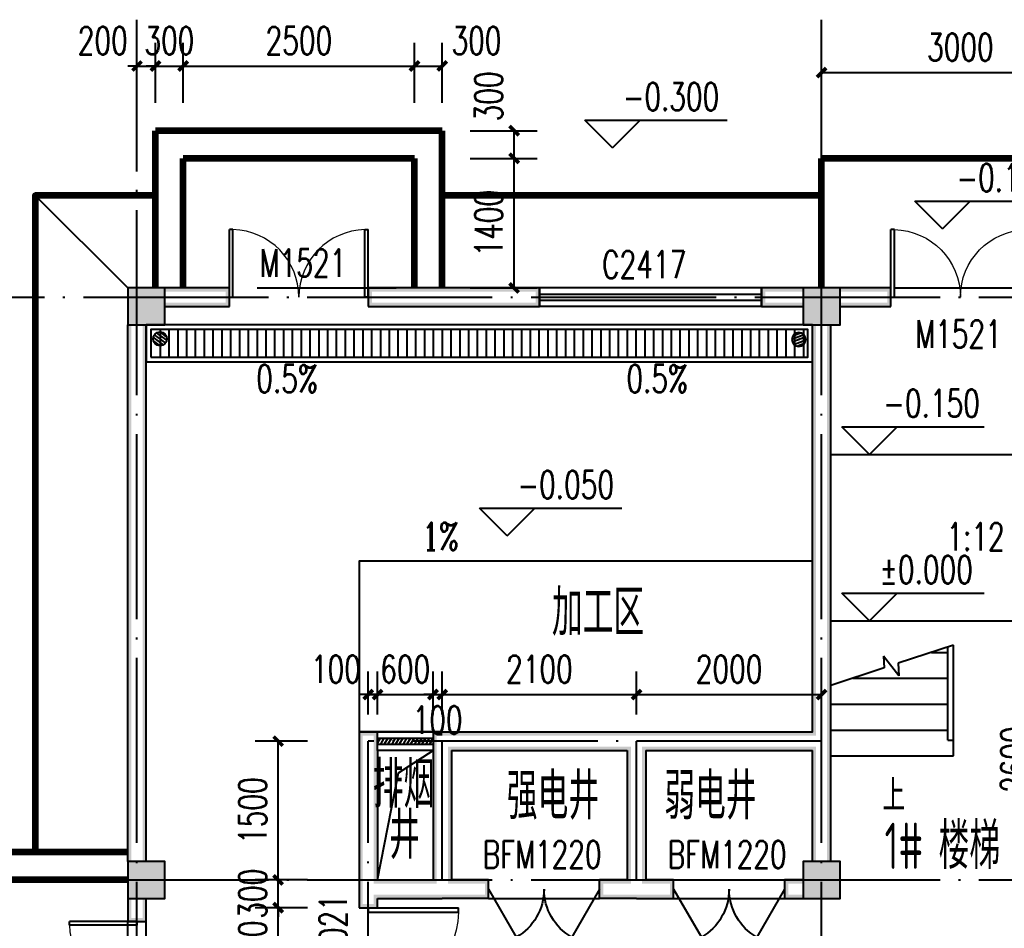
# Model space of a CAD drawing. Extents: x 5904849 to 6011887, y -826029 to -177002.
# Drawn here: x 5922146 to 5932789, y -380203 to -370380 of the extents above; entities that cross this region are included whole.
import ezdxf

# ---------------------------------------------------------------- set-up
doc = ezdxf.new("R2010")
doc.units = 0
doc.header["$LTSCALE"] = 1000
doc.header["$MEASUREMENT"] = 0
doc.linetypes.add('DOTE', pattern=[2.42, 2, -0.2, 0.02, -0.2])
doc.layers.get('0').update_dxf_attribs({"linetype": 'CONTINUOUS'})
doc.layers.get('Defpoints').update_dxf_attribs({"linetype": 'CONTINUOUS'})
for name, color, linetype in [('COLUMN', 9, 'CONTINUOUS'), ('DIM_ELEV', 3, 'CONTINUOUS'), ('DIM_SYMB', 3, 'CONTINUOUS'), ('DOTE', 252, 'CONTINUOUS'), ('LVTRY', 6, 'CONTINUOUS'), ('PUB_DIM', 3, 'CONTINUOUS'), ('PUB_HATCH', 8, 'CONTINUOUS'), ('PUB_TEXT', 7, 'CONTINUOUS'), ('PUB_WALL', 9, 'CONTINUOUS'), ('STAIR', 5, 'CONTINUOUS'), ('WALL', 2, 'CONTINUOUS'), ('WINDOW', 4, 'CONTINUOUS'), ('WINDOW_TEXT', 7, 'CONTINUOUS'), ('填充', 251, 'CONTINUOUS'), ('排水', 221, 'CONTINUOUS')]:
    doc.layers.add(name, color=color, linetype=linetype)
doc.styles.add('_TCH_AXIS', font='COMPLEX', dxfattribs={"bigfont": 'GBCBIG'})
doc.styles.add('_TCH_DIM', font='SIMPLEX', dxfattribs={"bigfont": 'GBCBIG'})
doc.styles.add('_TCH_DIM_T3', font='SIMPLEX', dxfattribs={"width": 0.705882, "bigfont": 'GBCBIG'})
doc.styles.add('_TCH_WINDOW', font='SIMPLEX', dxfattribs={"height": 3.5, "bigfont": 'GBCBIG'})
doc.styles.add('schuco', font='sceie.shx', dxfattribs={"width": 0.7, "bigfont": 'sceic.shx'})
doc.dimstyles.new('_TCH_ARCH&&100', dxfattribs={"dimtxt": 297.5, "dimasz": 100, "dimexe": 250, "dimexo": 300, "dimgap": 126.25, "dimtad": 1, "dimdec": 0, "dimzin": 0, "dimdsep": 46, "dimtxsty": '_TCH_DIM_T3', "dimblk": 'ARCHTICK', "dimcen": 0.09, "dimclrt": 7, "dimazin": 2, "dimtfac": 1, "dimtdec": 0, "dimtix": 1, "dimtmove": 2, "dimatfit": 3, "dimfxl": 0, "dimtolj": 1, "dimtzin": 0, "dimarcsym": 0})

# ---------------------------------------------------------------- blocks, each defined once
blk = doc.blocks.new('_ArchTick')
at = {"color": 0, "linetype": 'ByBlock', "const_width": 0.4}
blk.add_lwpolyline([(-0.5, -0.5), (0.5, 0.5)], dxfattribs=at)
blk = doc.blocks.new('*D901')
at = {"layer": 'Defpoints', "color": 0}
for p in [(5924940, -378180), (5925558, -378180), (5925558, -379680)]:
    blk.add_point(p, dxfattribs=at)
at = {"layer": 'PUB_DIM', "color": 0, "lineweight": -2}
for p, q in [((5925258, -378180), (5924690, -378180)), ((5924940, -379680), (5924940, -378180)), ((5925258, -379680), (5924690, -379680))]:
    blk.add_line(p, q, dxfattribs=at)
at = {"layer": 'PUB_DIM', "color": 0, "lineweight": -2, "xscale": 100, "yscale": 100, "zscale": 100}
for p, rotation in [((5924940, -378180), 90), ((5924940, -379680), 270)]:
    blk.add_blockref('_ArchTick', p, dxfattribs=dict(at, rotation=rotation))
at = {"layer": 'PUB_DIM', "color": 7, "insert": (5924665, -378930), "char_height": 297.5, "attachment_point": 5, "rotation": 90, "style": '_TCH_DIM_T3'}
blk.add_mtext('\\A1;1500', dxfattribs=at)
blk = doc.blocks.new('*D902')
at = {"layer": 'Defpoints', "color": 0}
for p in [(5924940, -379680), (5925558, -379680), (5925558, -379980)]:
    blk.add_point(p, dxfattribs=at)
at = {"layer": 'PUB_DIM', "color": 0, "lineweight": -2}
for p, q in [((5924940, -379680), (5924940, -379580)), ((5925258, -379680), (5924690, -379680)), ((5924940, -379980), (5924940, -379680)), ((5925258, -379980), (5924690, -379980)), ((5924940, -379980), (5924940, -380080))]:
    blk.add_line(p, q, dxfattribs=at)
at = {"layer": 'PUB_DIM', "color": 0, "lineweight": -2, "xscale": 100, "yscale": 100, "zscale": 100}
for p, rotation in [((5924940, -379680), 270), ((5924940, -379980), 90)]:
    blk.add_blockref('_ArchTick', p, dxfattribs=dict(at, rotation=rotation))
at = {"layer": 'PUB_DIM', "color": 7, "insert": (5924665, -379830), "char_height": 297.5, "attachment_point": 5, "rotation": 90, "style": '_TCH_DIM_T3'}
blk.add_mtext('\\A1;300', dxfattribs=at)
blk = doc.blocks.new('*D903')
at = {"layer": 'Defpoints', "color": 0}
for p in [(5924940, -379980), (5925558, -379980), (5925558, -380980)]:
    blk.add_point(p, dxfattribs=at)
at = {"layer": 'PUB_DIM', "color": 0, "lineweight": -2}
for p, q in [((5925258, -379980), (5924690, -379980)), ((5924940, -380980), (5924940, -379980)), ((5925258, -380980), (5924690, -380980))]:
    blk.add_line(p, q, dxfattribs=at)
at = {"layer": 'PUB_DIM', "color": 0, "lineweight": -2, "xscale": 100, "yscale": 100, "zscale": 100}
for p, rotation in [((5924940, -379980), 90), ((5924940, -380980), 270)]:
    blk.add_blockref('_ArchTick', p, dxfattribs=dict(at, rotation=rotation))
at = {"layer": 'PUB_DIM', "color": 7, "insert": (5924665, -380480), "char_height": 297.5, "attachment_point": 5, "rotation": 90, "style": '_TCH_DIM_T3'}
blk.add_mtext('\\A1;1000', dxfattribs=at)
blk = doc.blocks.new('*D982')
at = {"layer": 'Defpoints', "color": 0}
for p in [(5933177, -377080), (5933814, -377080), (5933814, -379680)]:
    blk.add_point(p, dxfattribs=at)
at = {"layer": 'PUB_DIM', "color": 0, "lineweight": -2}
for p, q in [((5933514, -377080), (5932927, -377080)), ((5933177, -379680), (5933177, -377080)), ((5933514, -379680), (5932927, -379680))]:
    blk.add_line(p, q, dxfattribs=at)
at = {"layer": 'PUB_DIM', "color": 0, "lineweight": -2, "xscale": 100, "yscale": 100, "zscale": 100}
for p, rotation in [((5933177, -377080), 90), ((5933177, -379680), 270)]:
    blk.add_blockref('_ArchTick', p, dxfattribs=dict(at, rotation=rotation))
at = {"layer": 'PUB_DIM', "color": 7, "insert": (5932902, -378380), "char_height": 297.5, "attachment_point": 5, "rotation": 90, "style": '_TCH_DIM_T3'}
blk.add_mtext('\\A1;2600', dxfattribs=at)
blk = doc.blocks.new('*D1176')
at = {"layer": 'Defpoints', "color": 0}
for p in [(5926014, -377676), (5925914, -378190), (5926014, -378190)]:
    blk.add_point(p, dxfattribs=at)
at = {"layer": 'PUB_DIM', "color": 0, "lineweight": -2}
for p, q in [((5925914, -377890), (5925914, -377426)), ((5926014, -377890), (5926014, -377426)), ((5925914, -377676), (5925814, -377676)), ((5925914, -377676), (5926014, -377676)), ((5926014, -377676), (5926114, -377676))]:
    blk.add_line(p, q, dxfattribs=at)
at = {"layer": 'PUB_DIM', "color": 0, "lineweight": -2, "xscale": 100, "yscale": 100, "zscale": 100}
blk.add_blockref('_ArchTick', (5925914, -377676), dxfattribs=at)
at = {"layer": 'PUB_DIM', "color": 0, "lineweight": -2, "xscale": 100, "yscale": 100, "zscale": 100, "rotation": 180}
blk.add_blockref('_ArchTick', (5926014, -377676), dxfattribs=at)
at = {"layer": 'PUB_DIM', "color": 7, "insert": (5925564, -377401), "char_height": 297.5, "attachment_point": 5, "style": '_TCH_DIM_T3'}
blk.add_mtext('\\A1;100', dxfattribs=at)
blk = doc.blocks.new('*D1177')
at = {"layer": 'Defpoints', "color": 0}
for p in [(5926614, -377676), (5926014, -378190), (5926614, -378190)]:
    blk.add_point(p, dxfattribs=at)
at = {"layer": 'PUB_DIM', "color": 0, "lineweight": -2}
for p, q in [((5926014, -377890), (5926014, -377426)), ((5926614, -377890), (5926614, -377426)), ((5926014, -377676), (5925914, -377676)), ((5926014, -377676), (5926614, -377676)), ((5926614, -377676), (5926714, -377676))]:
    blk.add_line(p, q, dxfattribs=at)
at = {"layer": 'PUB_DIM', "color": 0, "lineweight": -2, "xscale": 100, "yscale": 100, "zscale": 100}
blk.add_blockref('_ArchTick', (5926014, -377676), dxfattribs=at)
at = {"layer": 'PUB_DIM', "color": 0, "lineweight": -2, "xscale": 100, "yscale": 100, "zscale": 100, "rotation": 180}
blk.add_blockref('_ArchTick', (5926614, -377676), dxfattribs=at)
at = {"layer": 'PUB_DIM', "color": 7, "insert": (5926314, -377401), "char_height": 297.5, "attachment_point": 5, "style": '_TCH_DIM_T3'}
blk.add_mtext('\\A1;600', dxfattribs=at)
blk = doc.blocks.new('*D1178')
at = {"layer": 'Defpoints', "color": 0}
for p in [(5926714, -377676), (5926614, -378190), (5926714, -378190)]:
    blk.add_point(p, dxfattribs=at)
at = {"layer": 'PUB_DIM', "color": 0, "lineweight": -2}
for p, q in [((5926614, -377890), (5926614, -377426)), ((5926714, -377890), (5926714, -377426)), ((5926614, -377676), (5926514, -377676)), ((5926614, -377676), (5926714, -377676)), ((5926714, -377676), (5926814, -377676))]:
    blk.add_line(p, q, dxfattribs=at)
at = {"layer": 'PUB_DIM', "color": 0, "lineweight": -2, "xscale": 100, "yscale": 100, "zscale": 100}
blk.add_blockref('_ArchTick', (5926614, -377676), dxfattribs=at)
at = {"layer": 'PUB_DIM', "color": 0, "lineweight": -2, "xscale": 100, "yscale": 100, "zscale": 100, "rotation": 180}
blk.add_blockref('_ArchTick', (5926714, -377676), dxfattribs=at)
at = {"layer": 'PUB_DIM', "color": 7, "insert": (5926664, -377951), "char_height": 297.5, "attachment_point": 5, "style": '_TCH_DIM_T3'}
blk.add_mtext('\\A1;100', dxfattribs=at)
blk = doc.blocks.new('*D1179')
at = {"layer": 'Defpoints', "color": 0}
for p in [(5928814, -377676), (5926714, -378190), (5928814, -378190)]:
    blk.add_point(p, dxfattribs=at)
at = {"layer": 'PUB_DIM', "color": 0, "lineweight": -2}
for p, q in [((5926714, -377890), (5926714, -377426)), ((5928814, -377890), (5928814, -377426)), ((5926714, -377676), (5928814, -377676))]:
    blk.add_line(p, q, dxfattribs=at)
at = {"layer": 'PUB_DIM', "color": 0, "lineweight": -2, "xscale": 100, "yscale": 100, "zscale": 100, "rotation": 180}
blk.add_blockref('_ArchTick', (5926714, -377676), dxfattribs=at)
at = {"layer": 'PUB_DIM', "color": 0, "lineweight": -2, "xscale": 100, "yscale": 100, "zscale": 100}
blk.add_blockref('_ArchTick', (5928814, -377676), dxfattribs=at)
at = {"layer": 'PUB_DIM', "color": 7, "insert": (5927764, -377401), "char_height": 297.5, "attachment_point": 5, "style": '_TCH_DIM_T3'}
blk.add_mtext('\\A1;2100', dxfattribs=at)
blk = doc.blocks.new('*D1180')
at = {"layer": 'Defpoints', "color": 0}
for p in [(5930814, -377676), (5928814, -378190), (5930814, -378190)]:
    blk.add_point(p, dxfattribs=at)
at = {"layer": 'PUB_DIM', "color": 0, "lineweight": -2}
for p, q in [((5928814, -377890), (5928814, -377426)), ((5930814, -377890), (5930814, -377426)), ((5928814, -377676), (5930814, -377676))]:
    blk.add_line(p, q, dxfattribs=at)
at = {"layer": 'PUB_DIM', "color": 0, "lineweight": -2, "xscale": 100, "yscale": 100, "zscale": 100, "rotation": 180}
blk.add_blockref('_ArchTick', (5928814, -377676), dxfattribs=at)
at = {"layer": 'PUB_DIM', "color": 0, "lineweight": -2, "xscale": 100, "yscale": 100, "zscale": 100}
blk.add_blockref('_ArchTick', (5930814, -377676), dxfattribs=at)
at = {"layer": 'PUB_DIM', "color": 7, "insert": (5929814, -377401), "char_height": 297.5, "attachment_point": 5, "style": '_TCH_DIM_T3'}
blk.add_mtext('\\A1;2000', dxfattribs=at)
blk = doc.blocks.new('*D1242')
at = {"layer": 'Defpoints', "color": 0}
for p in [(5933814, -370952), (5930814, -371580), (5933814, -371580)]:
    blk.add_point(p, dxfattribs=at)
at = {"layer": 'PUB_DIM', "color": 0, "lineweight": -2}
for p, q in [((5930814, -371280), (5930814, -370702)), ((5933814, -371280), (5933814, -370702)), ((5930814, -370952), (5933814, -370952))]:
    blk.add_line(p, q, dxfattribs=at)
at = {"layer": 'PUB_DIM', "color": 0, "lineweight": -2, "xscale": 100, "yscale": 100, "zscale": 100, "rotation": 180}
blk.add_blockref('_ArchTick', (5930814, -370952), dxfattribs=at)
at = {"layer": 'PUB_DIM', "color": 0, "lineweight": -2, "xscale": 100, "yscale": 100, "zscale": 100}
blk.add_blockref('_ArchTick', (5933814, -370952), dxfattribs=at)
at = {"layer": 'PUB_DIM', "color": 7, "insert": (5932314, -370677), "char_height": 297.5, "attachment_point": 5, "style": '_TCH_DIM_T3'}
blk.add_mtext('\\A1;3000', dxfattribs=at)
blk = doc.blocks.new('*D1243')
at = {"layer": 'Defpoints', "color": 0}
for p in [(5926714, -371880), (5927491, -371880), (5926714, -373280)]:
    blk.add_point(p, dxfattribs=at)
at = {"layer": 'PUB_DIM', "color": 0, "lineweight": -2}
for p, q in [((5927014, -371880), (5927741, -371880)), ((5927491, -373280), (5927491, -371880)), ((5927014, -373280), (5927741, -373280))]:
    blk.add_line(p, q, dxfattribs=at)
at = {"layer": 'PUB_DIM', "color": 0, "lineweight": -2, "xscale": 100, "yscale": 100, "zscale": 100}
for p, rotation in [((5927491, -371880), 90), ((5927491, -373280), 270)]:
    blk.add_blockref('_ArchTick', p, dxfattribs=dict(at, rotation=rotation))
at = {"layer": 'PUB_DIM', "color": 7, "insert": (5927216, -372580), "char_height": 297.5, "attachment_point": 5, "rotation": 90, "style": '_TCH_DIM_T3'}
blk.add_mtext('\\A1;1400', dxfattribs=at)
blk = doc.blocks.new('*D1244')
at = {"layer": 'Defpoints', "color": 0}
for p in [(5926714, -371580), (5927491, -371580), (5926714, -371880)]:
    blk.add_point(p, dxfattribs=at)
at = {"layer": 'PUB_DIM', "color": 0, "lineweight": -2}
for p, q in [((5927014, -371580), (5927741, -371580)), ((5927491, -371880), (5927491, -371580)), ((5927014, -371880), (5927741, -371880))]:
    blk.add_line(p, q, dxfattribs=at)
at = {"layer": 'PUB_DIM', "color": 0, "lineweight": -2, "xscale": 100, "yscale": 100, "zscale": 100}
for p, rotation in [((5927491, -371580), 90), ((5927491, -371880), 270)]:
    blk.add_blockref('_ArchTick', p, dxfattribs=dict(at, rotation=rotation))
at = {"layer": 'PUB_DIM', "color": 7, "insert": (5927216, -371210), "char_height": 297.5, "attachment_point": 5, "rotation": 90, "style": '_TCH_DIM_T3'}
blk.add_mtext('\\A1;300', dxfattribs=at)
blk = doc.blocks.new('*D1245')
at = {"layer": 'Defpoints', "color": 0}
for p in [(5923614, -370881), (5923414, -371580), (5923614, -371580)]:
    blk.add_point(p, dxfattribs=at)
at = {"layer": 'PUB_DIM', "color": 0, "lineweight": -2}
for p, q in [((5923414, -371280), (5923414, -370631)), ((5923614, -371280), (5923614, -370631)), ((5923414, -370881), (5923314, -370881)), ((5923414, -370881), (5923614, -370881)), ((5923614, -370881), (5923714, -370881))]:
    blk.add_line(p, q, dxfattribs=at)
at = {"layer": 'PUB_DIM', "color": 0, "lineweight": -2, "xscale": 100, "yscale": 100, "zscale": 100}
blk.add_blockref('_ArchTick', (5923414, -370881), dxfattribs=at)
at = {"layer": 'PUB_DIM', "color": 0, "lineweight": -2, "xscale": 100, "yscale": 100, "zscale": 100, "rotation": 180}
blk.add_blockref('_ArchTick', (5923614, -370881), dxfattribs=at)
at = {"layer": 'PUB_DIM', "color": 7, "insert": (5923044, -370606), "char_height": 297.5, "attachment_point": 5, "style": '_TCH_DIM_T3'}
blk.add_mtext('\\A1;200', dxfattribs=at)
blk = doc.blocks.new('*D1246')
at = {"layer": 'Defpoints', "color": 0}
for p in [(5923914, -370881), (5923614, -371580), (5923914, -371580)]:
    blk.add_point(p, dxfattribs=at)
at = {"layer": 'PUB_DIM', "color": 0, "lineweight": -2}
for p, q in [((5923614, -371280), (5923614, -370631)), ((5923914, -371280), (5923914, -370631)), ((5923614, -370881), (5923514, -370881)), ((5923614, -370881), (5923914, -370881)), ((5923914, -370881), (5924014, -370881))]:
    blk.add_line(p, q, dxfattribs=at)
at = {"layer": 'PUB_DIM', "color": 0, "lineweight": -2, "xscale": 100, "yscale": 100, "zscale": 100}
blk.add_blockref('_ArchTick', (5923614, -370881), dxfattribs=at)
at = {"layer": 'PUB_DIM', "color": 0, "lineweight": -2, "xscale": 100, "yscale": 100, "zscale": 100, "rotation": 180}
blk.add_blockref('_ArchTick', (5923914, -370881), dxfattribs=at)
at = {"layer": 'PUB_DIM', "color": 7, "insert": (5923764, -370606), "char_height": 297.5, "attachment_point": 5, "style": '_TCH_DIM_T3'}
blk.add_mtext('\\A1;300', dxfattribs=at)
blk = doc.blocks.new('*D1247')
at = {"layer": 'Defpoints', "color": 0}
for p in [(5926414, -370881), (5923914, -371580), (5926414, -371580)]:
    blk.add_point(p, dxfattribs=at)
at = {"layer": 'PUB_DIM', "color": 0, "lineweight": -2}
for p, q in [((5923914, -371280), (5923914, -370631)), ((5926414, -371280), (5926414, -370631)), ((5923914, -370881), (5926414, -370881))]:
    blk.add_line(p, q, dxfattribs=at)
at = {"layer": 'PUB_DIM', "color": 0, "lineweight": -2, "xscale": 100, "yscale": 100, "zscale": 100, "rotation": 180}
blk.add_blockref('_ArchTick', (5923914, -370881), dxfattribs=at)
at = {"layer": 'PUB_DIM', "color": 0, "lineweight": -2, "xscale": 100, "yscale": 100, "zscale": 100}
blk.add_blockref('_ArchTick', (5926414, -370881), dxfattribs=at)
at = {"layer": 'PUB_DIM', "color": 7, "insert": (5925164, -370606), "char_height": 297.5, "attachment_point": 5, "style": '_TCH_DIM_T3'}
blk.add_mtext('\\A1;2500', dxfattribs=at)
blk = doc.blocks.new('*D1248')
at = {"layer": 'Defpoints', "color": 0}
for p in [(5926714, -370881), (5926414, -371580), (5926714, -371580)]:
    blk.add_point(p, dxfattribs=at)
at = {"layer": 'PUB_DIM', "color": 0, "lineweight": -2}
for p, q in [((5926414, -371280), (5926414, -370631)), ((5926714, -371280), (5926714, -370631)), ((5926414, -370881), (5926714, -370881))]:
    blk.add_line(p, q, dxfattribs=at)
at = {"layer": 'PUB_DIM', "color": 0, "lineweight": -2, "xscale": 100, "yscale": 100, "zscale": 100, "rotation": 180}
blk.add_blockref('_ArchTick', (5926414, -370881), dxfattribs=at)
at = {"layer": 'PUB_DIM', "color": 0, "lineweight": -2, "xscale": 100, "yscale": 100, "zscale": 100}
blk.add_blockref('_ArchTick', (5926714, -370881), dxfattribs=at)
at = {"layer": 'PUB_DIM', "color": 7, "insert": (5927084, -370606), "char_height": 297.5, "attachment_point": 5, "style": '_TCH_DIM_T3'}
blk.add_mtext('\\A1;300', dxfattribs=at)
blk = doc.blocks.new('$DorLib2D$00000002')
for p, q in [((-0.5, 0), (-0.5, 0.4875)), ((-0.475, 0.4875), (-0.5, 0.4875)), ((-0.475, 0), (-0.475, 0.4875)), ((0.475, 0), (0.475, 0.4875)), ((0.475, 0.4875), (0.5, 0.4875)), ((0.5, 0), (0.5, 0.4875)), ((-0.5, 0), (-0.475, 0)), ((0.5, 0), (0.475, 0))]:
    blk.add_line(p, q)
at = {"lineweight": 13}
for centre, start, end in [((-0.4875, 0), 0, 88.53072), ((0.4875, 0), 91.46928, 180)]:
    blk.add_arc(centre, 0.4875, start, end, dxfattribs=at)
blk = doc.blocks.new('$DorLib2D$00000231')
at = {"color": 0}
for p, q in [((-0.5, 0), (-0.25, 0.433)), ((0.5, 0), (0.25, 0.433))]:
    blk.add_line(p, q, dxfattribs=at)
for centre, start, end in [((-0.5, 0), 0, 60), ((0.5, 0), 120, 180)]:
    blk.add_arc(centre, 0.5, start, end, dxfattribs=at)
blk = doc.blocks.new('$DorLib2D$00000001')
for p, q in [((0.45, 0.975), (0.5, 0.975)), ((0.45, 0), (0.45, 0.975)), ((0.5, 0), (0.5, 0.975)), ((0.5, 0), (0.45, 0))]:
    blk.add_line(p, q)
at = {"lineweight": 13}
blk.add_arc((0.475, 0), 0.975, 91.4693, 180, dxfattribs=at)
blk = doc.blocks.new('$WINLIB2D$00000039')
at = {"color": 0}
for points in [[(-0.5, 0.5), (-0.5, -0.5)], [(0.5, 0.5), (-0.5, 0.5)], [(0.5, -0.5), (0.5, 0.5)], [(-0.5, 0.167), (0.5, 0.167)], [(-0.452, -0.167), (-0.5, 0.084)], [(-0.384, -0.167), (-0.448, 0.167)], [(-0.316, -0.167), (-0.38, 0.167)], [(-0.248, -0.167), (-0.312, 0.167)], [(-0.18, -0.167), (-0.244, 0.167)], [(-0.112, -0.167), (-0.176, 0.167)], [(-0.044, -0.167), (-0.108, 0.167)], [(0.024, -0.167), (-0.04, 0.167)], [(0.092, -0.167), (0.028, 0.167)], [(0.16, -0.167), (0.096, 0.167)], [(0.228, -0.167), (0.164, 0.167)], [(0.296, -0.167), (0.232, 0.167)], [(0.364, -0.167), (0.3, 0.167)], [(0.432, -0.167), (0.368, 0.167)], [(0.5, -0.167), (0.436, 0.167)], [(-0.5, -0.167), (0.5, -0.167)], [(0.5, -0.5), (-0.5, -0.5)]]:
    blk.add_lwpolyline(points, dxfattribs=at)
blk = doc.blocks.new('$WINLIB2D$00000001')
at = {"color": 0}
for points in [[(-0.5, 0.5), (-0.5, -0.5)], [(-0.5, 0.5), (0.5, 0.5)], [(0.5, -0.5), (0.5, 0.5)], [(0.5, 0.1667), (-0.5, 0.1667)], [(0.5, -0.1667), (-0.5, -0.1667)], [(-0.5, -0.5), (0.5, -0.5)]]:
    blk.add_lwpolyline(points, dxfattribs=at)
blk = doc.blocks.new('_FZH')
blk.add_lwpolyline([(-0.5, -0.5), (0.5, -0.5), (0.5, 0.5), (-0.5, 0.5)], close=True)
at = {"layer": 'PUB_HATCH'}
blk.add_solid([(-0.5, -0.5), (0.5, -0.5), (-0.5, 0.5), (0.5, 0.5)], dxfattribs=at)
blk = doc.blocks.new('$lvtry$00000171')
at = {"layer": '排水'}
for p, q in [((-74, 11), (-11, 74)), ((-70, -27), (27, 70)), ((-53, -53), (53, 53)), ((-27, -70), (70, 27)), ((11, -74), (74, -11))]:
    blk.add_line(p, q, dxfattribs=at)
blk.add_circle((0, 0), 75, dxfattribs=at)
blk.add_point((0, 0), dxfattribs=at)

msp = doc.modelspace()

# ---------------------------------------------------------------- hatches: boundary and pattern name
at = {"layer": 'PUB_WALL', "linetype": 'ByBlock'}
for points in [[(5923714.3, -373280.2), (5923314.3, -373280.2), (5923354.3, -373320.2), (5923674.3, -373320.2)], [(5923314.3, -373280.2), (5923314.3, -373680.2), (5923354.3, -373640.2), (5923354.3, -373320.2)], [(5923714.3, -373680.2), (5923714.3, -373280.2), (5923674.3, -373320.2), (5923674.3, -373640.2)], [(5923714.3, -373280.2), (5923714.3, -373320.2), (5924374.3, -373320.2), (5924414.3, -373280.2)], [(5924414.3, -373480.2), (5924414.3, -373280.2), (5924374.3, -373320.2), (5924374.3, -373440.2)], [(5927764.6, -373280.2), (5925914.3, -373280.2), (5925954.3, -373320.2), (5927724.6, -373320.2)], [(5925914.3, -373280.2), (5925914.3, -373480.2), (5925954.3, -373440.2), (5925954.3, -373320.2)], [(5927764.6, -373480.2), (5927764.6, -373280.2), (5927724.6, -373320.2), (5927724.6, -373440.2)], [(5930614.3, -373320.2), (5930614.3, -373280.2), (5930164.6, -373280.2), (5930204.6, -373320.2)], [(5930164.6, -373280.2), (5930164.6, -373480.2), (5930204.6, -373440.2), (5930204.6, -373320.2)], [(5931014.3, -373280.2), (5930614.3, -373280.2), (5930654.3, -373320.2), (5930974.3, -373320.2)], [(5930614.3, -373280.2), (5930614.3, -373680.2), (5930654.3, -373640.2), (5930654.3, -373320.2)], [(5931014.3, -373680.2), (5931014.3, -373280.2), (5930974.3, -373320.2), (5930974.3, -373640.2)], [(5931014.3, -373280.2), (5931014.3, -373320.2), (5931524.3, -373320.2), (5931564.3, -373280.2)], [(5931564.3, -373480.2), (5931564.3, -373280.2), (5931524.3, -373320.2), (5931524.3, -373440.2)], [(5923714.3, -373440.2), (5923714.3, -373480.2), (5924414.3, -373480.2), (5924374.3, -373440.2)], [(5925914.3, -373480.2), (5927764.6, -373480.2), (5927724.6, -373440.2), (5925954.3, -373440.2)], [(5930614.3, -373480.2), (5930614.3, -373440.2), (5930204.6, -373440.2), (5930164.6, -373480.2)], [(5931014.3, -373440.2), (5931014.3, -373480.2), (5931564.3, -373480.2), (5931524.3, -373440.2)], [(5923314.3, -373680.2), (5923714.3, -373680.2), (5923674.3, -373640.2), (5923354.3, -373640.2)], [(5930614.3, -373680.2), (5931014.3, -373680.2), (5930974.3, -373640.2), (5930654.3, -373640.2)], [(5923354.3, -373680.2), (5923314.3, -373680.2), (5923314.3, -379480.2), (5923354.3, -379480.2)], [(5923514.3, -373680.2), (5923474.3, -373680.2), (5923474.3, -379480.2), (5923514.3, -379480.2)], [(5930754.3, -373680.2), (5930714.3, -373680.2), (5930714.3, -378080.1), (5930754.3, -378120.1)], [(5930914.3, -373680.2), (5930874.3, -373680.2), (5930874.3, -378180.1), (5930914.3, -378180.1)], [(5925814.3, -378080.1), (5925814.3, -379680.2), (5925854.3, -379680.2), (5925854.3, -378120.1)], [(5926014.3, -378080.1), (5925814.3, -378080.1), (5925854.3, -378120.1), (5925974.3, -378120.1)], [(5926014.3, -378280.1), (5926014.3, -378080.1), (5925974.3, -378120.1), (5925974.3, -378240.1)], [(5926714.3, -378080.1), (5926614.3, -378080.1), (5926654.3, -378120.1), (5926714.3, -378120.1)], [(5926614.3, -378080.1), (5926614.3, -378280.1), (5926654.3, -378240.1), (5926654.3, -378120.1)], [(5926714.3, -378080.1), (5928814.3, -378080.1), (5928814.3, -378120.1), (5926714.3, -378120.1)], [(5928814.3, -378080.1), (5930714.3, -378080.1), (5930754.3, -378120.1), (5928814.3, -378120.1)], [(5926014.3, -378280.1), (5926014.3, -379680.2), (5925974.3, -379720.2), (5925974.3, -378240.1)], [(5926614.3, -378280.1), (5926614.3, -379680.2), (5926654.3, -379720.2), (5926654.3, -378240.1)], [(5926814.3, -378280.1), (5928714.3, -378280.1), (5928754.3, -378240.1), (5926774.3, -378240.1)], [(5926814.3, -378280.1), (5926814.3, -379680.2), (5926774.3, -379720.2), (5926774.3, -378240.1)], [(5928714.3, -378280.1), (5928714.3, -379680.2), (5928754.3, -379720.2), (5928754.3, -378240.1)], [(5928914.3, -378280.1), (5930714.3, -378280.1), (5930754.3, -378240.1), (5928874.3, -378240.1)], [(5928914.3, -378280.1), (5928914.3, -379680.2), (5928874.3, -379720.2), (5928874.3, -378240.1)], [(5930714.3, -379480.2), (5930754.3, -379480.2), (5930754.3, -378240.1), (5930714.3, -378280.1)], [(5930874.3, -379480.2), (5930914.3, -379480.2), (5930914.3, -378180.1), (5930874.3, -378180.1)], [(5923714.3, -379480.2), (5923314.3, -379480.2), (5923354.3, -379520.2), (5923674.3, -379520.2)], [(5923314.3, -379480.2), (5923314.3, -379880.2), (5923354.3, -379840.2), (5923354.3, -379520.2)], [(5923714.3, -379880.2), (5923714.3, -379480.2), (5923674.3, -379520.2), (5923674.3, -379840.2)], [(5931014.3, -379480.2), (5930614.3, -379480.2), (5930654.3, -379520.2), (5930974.3, -379520.2)], [(5930614.3, -379480.2), (5930614.3, -379880.2), (5930654.3, -379840.2), (5930654.3, -379520.2)], [(5931014.3, -379880.2), (5931014.3, -379480.2), (5930974.3, -379520.2), (5930974.3, -379840.2)], [(5925814.3, -379680.2), (5925814.3, -379980.2), (5925854.3, -379940.2), (5925854.3, -379680.2)], [(5926014.3, -379680.2), (5926614.3, -379680.2), (5926654.3, -379720.2), (5925974.3, -379720.2)], [(5927214.4, -379680.2), (5926814.3, -379680.2), (5926774.3, -379720.2), (5927214.4, -379720.2)], [(5927214.4, -379880.2), (5927214.4, -379680.2), (5927174.4, -379680.2), (5927174.4, -379880.2)], [(5928714.3, -379680.2), (5928414.4, -379680.2), (5928414.4, -379720.2), (5928754.3, -379720.2)], [(5928414.4, -379880.2), (5928414.4, -379680.2), (5928454.4, -379680.2), (5928454.4, -379880.2)], [(5929214.4, -379680.2), (5928914.3, -379680.2), (5928874.3, -379720.2), (5929174.4, -379720.2)], [(5929214.4, -379880.2), (5929214.4, -379680.2), (5929174.4, -379720.2), (5929174.4, -379840.2)], [(5930614.3, -379720.2), (5930614.3, -379680.2), (5930414.4, -379680.2), (5930454.4, -379720.2)], [(5930414.4, -379680.2), (5930414.4, -379880.2), (5930454.4, -379840.2), (5930454.4, -379720.2)], [(5923314.3, -379880.2), (5923714.3, -379880.2), (5923674.3, -379840.2), (5923354.3, -379840.2)], [(5926014.3, -379980.2), (5926014.3, -379880.2), (5925974.3, -379840.2), (5925974.3, -379940.2)], [(5926014.3, -379880.2), (5926714.3, -379880.2), (5926714.3, -379840.2), (5925974.3, -379840.2)], [(5927214.4, -379880.2), (5926714.3, -379880.2), (5926714.3, -379840.2), (5927214.4, -379840.2)], [(5928814.3, -379880.2), (5928414.4, -379880.2), (5928414.4, -379840.2), (5928814.3, -379840.2)], [(5928814.3, -379880.2), (5929214.4, -379880.2), (5929174.4, -379840.2), (5928814.3, -379840.2)], [(5930614.3, -379880.2), (5930614.3, -379840.2), (5930454.4, -379840.2), (5930414.4, -379880.2)], [(5930614.3, -379880.2), (5931014.3, -379880.2), (5930974.3, -379840.2), (5930654.3, -379840.2)], [(5923354.3, -379880.2), (5923314.3, -379880.2), (5923314.3, -380130.2), (5923354.3, -380090.2)], [(5923514.3, -379880.2), (5923474.3, -379880.2), (5923474.3, -380090.2), (5923514.3, -380130.2)], [(5925814.3, -379980.2), (5926014.3, -379980.2), (5925974.3, -379940.2), (5925854.3, -379940.2)], [(5923314.3, -380130.2), (5923514.3, -380130.2), (5923474.3, -380090.2), (5923354.3, -380090.2)]]:
    msp.add_hatch(color=256, dxfattribs=at).paths.add_polyline_path(points)
at = {"layer": '填充', "linetype": 'ByBlock'}
h = msp.add_hatch(dxfattribs=at)
h.set_pattern_fill('LINE', color=256, scale=100, angle=90)
h.set_pattern_definition([(90, (-38629805.94, -1453749.55), (-95.25, 6e-15), [])])
h.paths.add_polyline_path([(5930664.3, -373730.2), (5923664.3, -373730.2), (5923664.3, -374030.2), (5930664.3, -374030.2)])

# ---------------------------------------------------------------- linework, layer by layer
at = {"color": 0}
for p, q in [((5930914.3, -375080.2), (5933714.3, -375080.2)), ((5930914.3, -376880.2), (5933714.3, -376880.2))]:
    msp.add_line(p, q, dxfattribs=at)
at = {"linetype": 'ByBlock'}
for points in [[(5923514.3, -374080.2), (5930714.3, -374080.2), (5930714.3, -373680.2), (5923514.3, -373680.2)], [(5923564.3, -374030.2), (5930664.3, -374030.2), (5930664.3, -373730.2), (5923564.3, -373730.2)]]:
    msp.add_lwpolyline(points, close=True, dxfattribs=at)
at = {"linetype": 'ByBlock', "const_width": 0.01, "flags": 128}
for points in [[(5930614.3, -373680.2), (5923714.3, -373680.2)], [(5930714.3, -374080.2), (5923514.3, -374080.2)]]:
    msp.add_lwpolyline(points, dxfattribs=at)
at = {"color": 0}
msp.add_lwpolyline([(5926014.3, -379680.2), (5926239.6, -378523.2), (5926614.3, -378280.1)], dxfattribs=at)
at = {"layer": 'DIM_ELEV', "color": 0}
for p, q in [((5928554.2, -371766.8), (5928254.2, -371466.8)), ((5928254.2, -371466.8), (5929794.4, -371466.8)), ((5928554.2, -371766.8), (5928854.2, -371466.8)), ((5932121.1, -372642.2), (5931821.1, -372342.2)), ((5931821.1, -372342.2), (5933361.4, -372342.2)), ((5932121.1, -372642.2), (5932421.1, -372342.2)), ((5931331.2, -375080.2), (5931031.2, -374780.2)), ((5931031.2, -374780.2), (5932571.4, -374780.2)), ((5931331.2, -375080.2), (5931631.2, -374780.2)), ((5927416.3, -375961.4), (5927116.3, -375661.4)), ((5927116.3, -375661.4), (5928656.5, -375661.4)), ((5927416.3, -375961.4), (5927716.3, -375661.4)), ((5931331.2, -376880.2), (5931031.2, -376580.2)), ((5931031.2, -376580.2), (5932571.4, -376580.2)), ((5931331.2, -376880.2), (5931631.2, -376580.2))]:
    msp.add_line(p, q, dxfattribs=at)
at = {"layer": 'DIM_SYMB', "color": 0}
for points in [[(5925375.6, -373883.8, 0, 0, 0), (5924840.8, -373883.8, 80, 0, 0), (5924540.8, -373883.8, 0, 0, 0)], [(5928711.3, -373883.8, 0, 0, 0), (5929246.1, -373883.8, 80, 0, 0), (5929546.1, -373883.8, 0, 0, 0)], [(5932467.7, -375715.9, 0, 0, 0), (5932467.7, -375411.8, 80, 0, 0), (5932467.7, -375111.8, 0, 0, 0)], [(5931576.8, -378480.2, 0, 0, 0), (5931576.8, -377800.2, 80, 0, 0), (5931576.8, -377500.2, 0, 0, 0)]]:
    msp.add_lwpolyline(points, format="xyseb", dxfattribs=at)
at = {"layer": 'DIM_SYMB'}
msp.add_lwpolyline([(5926662.1, -375712.6, 0, 0, 0), (5926662.1, -374937.3, 80, 0, 0), (5926662.1, -374637.3, 0, 0, 0)], format="xyseb", dxfattribs=at)
at = {"layer": 'DOTE', "linetype": 'DOTE'}
for p, q in [((5923414.3, -391380.2), (5923414.3, -370380.2)), ((5930814.3, -391380.2), (5930814.3, -370380.2)), ((5920414.3, -373380.2), (5948414.3, -373380.2)), ((5925914.3, -391380.2), (5925914.3, -378180.1)), ((5930814.3, -378180.1), (5925914.3, -378180.1)), ((5926714.3, -379680.1), (5926714.3, -378180.1)), ((5928814.3, -379680.1), (5928814.3, -378180.1)), ((5920414.3, -379680.2), (5948414.3, -379680.2))]:
    msp.add_line(p, q, dxfattribs=at)
at = {"layer": 'STAIR', "linetype": 'ByBlock', "lineweight": 100}
for p, q in [((5923614.3, -373280.2), (5923614.3, -371580.2)), ((5926714.3, -371580.2), (5923614.3, -371580.2)), ((5926714.3, -373280.2), (5926714.3, -371580.2)), ((5923914.3, -373280.2), (5923914.3, -371880.2)), ((5926414.3, -371880.2), (5923914.3, -371880.2)), ((5926414.3, -373280.2), (5926414.3, -371880.2)), ((5930814.3, -373280.2), (5930814.3, -371880.2)), ((5933814.3, -371880.2), (5930814.3, -371880.2)), ((5923314.3, -379380.2), (5921614.3, -379380.2)), ((5923314.3, -379680.2), (5921914.3, -379680.2))]:
    msp.add_line(p, q, dxfattribs=at)
at = {"layer": 'STAIR', "linetype": 'ByBlock'}
msp.add_line((5923314.3, -373280.2), (5922314.3, -372280.2), dxfattribs=at)
at = {"layer": 'STAIR', "color": 0}
for p, q in [((5932239.3, -377141.8), (5931643.2, -377338.3)), ((5932179.3, -378170.2), (5932179.3, -377161.6)), ((5932239.3, -378170.2), (5932239.3, -377141.8)), ((5932239.3, -378170.2), (5932239.3, -377141.8)), ((5931650.8, -377473.1), (5931484.3, -377261.9)), ((5931484.3, -377261.9), (5931491.5, -377388.3)), ((5932001.4, -377220.2), (5932179.3, -377220.2)), ((5931491.5, -377388.3), (5930914.3, -377578.6)), ((5931643.2, -377338.3), (5931650.8, -377473.1)), ((5930914.3, -378340.2), (5930914.3, -377578.6)), ((5931152.2, -377500.2), (5932179.3, -377500.2)), ((5930914.3, -377780.2), (5932179.3, -377780.2)), ((5930914.3, -378060.2), (5932179.3, -378060.2)), ((5932179.3, -378170.2), (5932239.3, -378170.2)), ((5932239.3, -378340.2), (5932239.3, -378170.2)), ((5930914.3, -378340.2), (5932239.3, -378340.2))]:
    msp.add_line(p, q, dxfattribs=at)
at = {"layer": 'STAIR', "linetype": 'ByBlock', "lineweight": 100}
for points in [[(5923614.3, -372280.2), (5922314.3, -372280.2), (5922314.3, -379380.2)], [(5930814.3, -372280.2), (5926714.3, -372280.2)]]:
    msp.add_lwpolyline(points, dxfattribs=at)
at = {"layer": 'WALL', "linetype": 'ByBlock'}
for p, q in [((5924414.3, -373280.2), (5923714.3, -373280.2)), ((5924414.3, -373480.2), (5924414.3, -373280.2)), ((5927764.6, -373280.2), (5925914.3, -373280.2)), ((5925914.3, -373280.2), (5925914.3, -373480.2)), ((5927764.6, -373480.2), (5927764.6, -373280.2)), ((5930614.3, -373280.2), (5930164.6, -373280.2)), ((5930164.6, -373280.2), (5930164.6, -373480.2)), ((5931564.3, -373280.2), (5931014.3, -373280.2)), ((5931564.3, -373480.2), (5931564.3, -373280.2)), ((5923714.3, -373480.2), (5924414.3, -373480.2)), ((5925914.3, -373480.2), (5927764.6, -373480.2)), ((5930164.6, -373480.2), (5930614.3, -373480.2)), ((5931014.3, -373480.2), (5931564.3, -373480.2)), ((5923314.3, -379480.2), (5923314.3, -373680.2)), ((5923514.3, -379480.2), (5923514.3, -373680.2)), ((5930714.3, -378080.1), (5930714.3, -373680.2)), ((5930914.3, -378180.1), (5930914.3, -373680.2)), ((5925814.3, -378080.1), (5925814.3, -379680.2)), ((5926014.3, -378080.1), (5925814.3, -378080.1)), ((5926014.3, -378280.1), (5926014.3, -378080.1)), ((5926714.3, -378080.1), (5926614.3, -378080.1)), ((5926614.3, -378080.1), (5926614.3, -378280.1)), ((5926714.3, -378080.1), (5928814.3, -378080.1)), ((5928814.3, -378080.1), (5930714.3, -378080.1)), ((5930914.3, -379480.2), (5930914.3, -378180.1)), ((5926014.3, -378280.1), (5926014.3, -379680.2)), ((5926614.3, -378280.1), (5926614.3, -379680.2)), ((5926814.3, -378280.1), (5928714.3, -378280.1)), ((5926814.3, -378280.1), (5926814.3, -379680.2)), ((5928714.3, -378280.1), (5928714.3, -379680.2)), ((5928914.3, -378280.1), (5930714.3, -378280.1)), ((5928914.3, -378280.1), (5928914.3, -379680.2)), ((5930714.3, -379480.2), (5930714.3, -378280.1)), ((5925814.3, -379680.2), (5925814.3, -379980.2)), ((5926014.3, -379680.2), (5926614.3, -379680.2)), ((5927214.4, -379680.2), (5926814.3, -379680.2)), ((5927214.4, -379880.2), (5927214.4, -379680.2)), ((5928714.3, -379680.2), (5928414.4, -379680.2)), ((5928414.4, -379880.2), (5928414.4, -379680.2)), ((5929214.4, -379680.2), (5928914.3, -379680.2)), ((5929214.4, -379880.2), (5929214.4, -379680.2)), ((5930614.3, -379680.2), (5930414.4, -379680.2)), ((5930414.4, -379680.2), (5930414.4, -379880.2)), ((5923314.3, -379880.2), (5923314.3, -380130.2)), ((5923514.3, -380130.2), (5923514.3, -379880.2)), ((5926014.3, -379980.2), (5926014.3, -379880.2)), ((5926014.3, -379880.2), (5926714.3, -379880.2)), ((5927214.4, -379880.2), (5926714.3, -379880.2)), ((5928814.3, -379880.2), (5928414.4, -379880.2)), ((5928814.3, -379880.2), (5929214.4, -379880.2)), ((5930414.4, -379880.2), (5930614.3, -379880.2)), ((5925814.3, -379980.2), (5926014.3, -379980.2)), ((5923314.3, -380130.2), (5923514.3, -380130.2))]:
    msp.add_line(p, q, dxfattribs=at)
at = {"layer": 'WINDOW'}
for p, q in [((5924714.3, -373280.2), (5926214.3, -373280.2)), ((5929214.4, -379680.2), (5930414.4, -379680.2)), ((5927214.4, -379880.2), (5928414.4, -379880.2)), ((5929214.4, -379880.2), (5930414.4, -379880.2))]:
    msp.add_line(p, q, dxfattribs=at)
at = {"layer": 'WINDOW', "linetype": 'ByBlock'}
for p, q in [((5931614.3, -373280.2), (5933114.3, -373280.2)), ((5923314.3, -381630.2), (5923314.3, -380130.2)), ((5923514.3, -381630.2), (5923514.3, -380130.2))]:
    msp.add_line(p, q, dxfattribs=at)
at = {"layer": '填充', "linetype": 'ByBlock'}
msp.add_lwpolyline([(5925814.3, -378080.1), (5930714.3, -378080.1), (5930714.3, -376235.6), (5925814.3, -376235.6)], close=True, dxfattribs=at)

# ---------------------------------------------------------------- block references
at = {"layer": 'COLUMN', "linetype": 'ByBlock', "xscale": 400, "yscale": 400, "zscale": 400}
for p in [(5923514.3, -373480.2), (5930814.3, -373480.2), (5923514.3, -379680.2), (5930814.3, -379680.2)]:
    msp.add_blockref('_FZH', p, dxfattribs=at)
at = {"layer": 'LVTRY', "xscale": -1, "yscale": -1, "rotation": 278.6545034556717}
msp.add_blockref('$lvtry$00000171', (5923663.3, -373830.1), dxfattribs=at)
at = {"layer": 'LVTRY', "yscale": -1, "rotation": 66.11978372768051}
msp.add_blockref('$lvtry$00000171', (5930567.6, -373837.1), dxfattribs=at)
at = {"layer": 'WINDOW', "linetype": 'ByBlock'}
ref = msp.add_blockref('$DorLib2D$00000002', (5925164.3, -373380.2), dxfattribs=dict(at, xscale=1500, yscale=1500, zscale=1500, rotation=3.741028443236261e-08))
ref.add_attrib('A', 'M1521', (5924739.3, -373159.6), dxfattribs={"layer": 'WINDOW_TEXT', "linetype": 'ByBlock', "height": 297.5, "rotation": 0, "style": '_TCH_WINDOW', "width": 0.705882})
ref = msp.add_blockref('$DorLib2D$00000002', (5932314.3, -373380.2), dxfattribs=dict(at, xscale=-1500, yscale=1500, zscale=-1500, rotation=3.741040461091023e-08))
ref.add_attrib('A', 'M1521', (5931825.6, -373926.3), dxfattribs={"layer": 'WINDOW_TEXT', "linetype": 'ByBlock', "height": 297.5, "rotation": 0, "style": '_TCH_WINDOW', "width": 0.705882})
ref = msp.add_blockref('$WINLIB2D$00000001', (5928964.6, -373380.2), dxfattribs=dict(at, xscale=-2400, yscale=-200.0000051602256, zscale=-2400, rotation=3.741028443236261e-08))
ref.add_attrib('A', 'C2417', (5928442.1, -373176.3), dxfattribs={"layer": 'WINDOW_TEXT', "linetype": 'ByBlock', "height": 297.5, "rotation": 0, "style": '_TCH_WINDOW', "width": 0.705882})
at = {"layer": 'WINDOW', "xscale": 600, "yscale": -200.0000002086163, "zscale": 600, "rotation": 5.202683178661957e-09}
msp.add_blockref('$WINLIB2D$00000039', (5926314.3, -378180.1), dxfattribs=at)
at = {"layer": 'WINDOW', "linetype": 'ByBlock'}
ref = msp.add_blockref('$DorLib2D$00000231', (5927814.4, -379780.2), dxfattribs=dict(at, xscale=1200, yscale=-1200, zscale=1200))
ref.add_attrib('A', 'BFM1220', (5927149.4, -379553.9), dxfattribs={"layer": 'WINDOW_TEXT', "linetype": 'ByBlock', "height": 297.5, "style": '_TCH_WINDOW', "width": 0.705882})
ref = msp.add_blockref('$DorLib2D$00000231', (5929814.4, -379780.2), dxfattribs=dict(at, xscale=-1200, yscale=1200, zscale=-1200, rotation=179.9999995616816))
ref.add_attrib('A', 'BFM1220', (5929149.4, -379553.9), dxfattribs={"layer": 'WINDOW_TEXT', "linetype": 'ByBlock', "height": 297.5, "rotation": 360, "style": '_TCH_WINDOW', "width": 0.705882})
ref = msp.add_blockref('$DorLib2D$00000001', (5925914.3, -380480.2), dxfattribs=dict(at, xscale=-1000, yscale=1000, zscale=-1000, rotation=270.0000000001779))
ref.add_attrib('A', 'YFM1021', (5925683.2, -381095.2), dxfattribs={"layer": 'WINDOW_TEXT', "linetype": 'ByBlock', "height": 297.5, "rotation": 90, "style": '_TCH_WINDOW', "width": 0.705882})
ref = msp.add_blockref('$DorLib2D$00000002', (5923414.3, -380880.2), dxfattribs=dict(at, xscale=1500, yscale=1500, zscale=1500, rotation=90.00000045925906))
ref.add_attrib('A', 'M1530', (5923938.1, -381350.2), dxfattribs={"layer": 'WINDOW_TEXT', "linetype": 'ByBlock', "height": 297.5, "rotation": 90, "style": '_TCH_WINDOW', "width": 0.705882})

# ---------------------------------------------------------------- texts
at = {"style": 'schuco', "width": 0.7}
for s, p in [('加工区', (5927899.1, -377040.7)), ('排烟', (5925963.2, -378900)), ('强电井', (5927411.6, -379024)), ('弱电井', (5929113.2, -379024)), ('井', (5926139.6, -379449.8)), ('1#', (5931495.4, -379562.1)), ('楼梯', (5932078.8, -379562.1))]:
    msp.add_text(s, height=500, dxfattribs=at).set_placement(p)
at = {"layer": 'PUB_TEXT', "color": 0, "style": '_TCH_DIM', "width": 0.705882}
for s, p in [('-0.300', (5928664.4, -371361.8)), ('-0.150', (5932271.4, -372237.2)), ('0.5%', (5924703, -374409.3)), ('0.5%', (5928703.9, -374409.3)), ('-0.150', (5931481.4, -374675.2)), ('-0.050', (5927526.5, -375556.4)), ('1:12', (5932162.7, -376118.4)), ('%%P0.000', (5931441.4, -376475.2))]:
    msp.add_text(s, height=297.5, dxfattribs=at).set_placement(p)
at = {"layer": 'PUB_TEXT', "style": '_TCH_AXIS', "width": 0.705882}
msp.add_text('1%', height=297.5, dxfattribs=at).set_placement((5926497.1, -376115.1))
at = {"layer": 'PUB_TEXT', "color": 0, "style": '_TCH_DIM'}
msp.add_text('上', height=337.6, dxfattribs=at).set_placement((5931472.5, -378935.2))

# ---------------------------------------------------------------- dimensions: what is measured, and where the dimension line sits
at = {"layer": 'PUB_DIM', "color": 0}
for base, p1, p2, angle, picture, middle in [((5923614.3, -370881.2), (5923414.3, -371580.2), (5923614.3, -371580.2), 0, '*D1245', (5923044.3, -370606.2)), ((5926714.3, -370881.2), (5926414.3, -371580.2), (5926714.3, -371580.2), 0, '*D1248', (5927084.3, -370606.2)), ((5927491.1, -371580.2), (5926714.3, -371880.2), (5926714.3, -371580.2), 90, '*D1244', (5927216.1, -371210.2)), ((5926014.3, -377675.6), (5925914.3, -378189.7), (5926014.3, -378189.7), 360, '*D1176', (5925564.3, -377400.6)), ((5926714.3, -377675.6), (5926614.3, -378189.7), (5926714.3, -378189.7), 360, '*D1178', (5926664.3, -377950.6))]:
    dim = msp.add_linear_dim(base=base, p1=p1, p2=p2, angle=angle, dimstyle='_TCH_ARCH&&100', dxfattribs=at)
    dim.commit()
    dim.dimension.update_dxf_attribs({"geometry": picture, "text_midpoint": middle, "dimtype": 129})
for p1, p2, distance, picture, middle in [((5923614.3, -371580.2), (5923914.3, -371580.2), 699, '*D1246', (5923764.3, -370606.2)), ((5923914.3, -371580.2), (5926414.3, -371580.2), 699, '*D1247', (5925164.3, -370606.2)), ((5930814.3, -371580.2), (5933814.3, -371580.2), 627.8, '*D1242', (5932314.3, -370677.4)), ((5926714.3, -373280.2), (5926714.3, -371880.2), -776.8, '*D1243', (5927216.1, -372580.2)), ((5933814.3, -379680.2), (5933814.3, -377080.2), 637.4, '*D982', (5932901.9, -378380.2)), ((5926014.3, -378189.7), (5926614.3, -378189.7), 514.1, '*D1177', (5926314.3, -377400.6)), ((5926714.3, -378189.7), (5928814.3, -378189.7), 514.1, '*D1179', (5927764.3, -377400.6)), ((5928814.3, -378189.7), (5930814.3, -378189.7), 514.1, '*D1180', (5929814.3, -377400.6)), ((5925557.8, -379680.2), (5925557.8, -378180.1), 618.1, '*D901', (5924664.7, -378930.2)), ((5925557.8, -379980.2), (5925557.8, -379680.2), 618.1, '*D902', (5924664.7, -379830.2)), ((5925557.8, -380980.2), (5925557.8, -379980.2), 618.1, '*D903', (5924664.7, -380480.2))]:
    dim = msp.add_aligned_dim(p1=p1, p2=p2, distance=distance, dimstyle='_TCH_ARCH&&100', dxfattribs=at)
    dim.commit()
    dim.dimension.update_dxf_attribs({"geometry": picture, "text_midpoint": middle})

doc.saveas('drawing.dxf')
